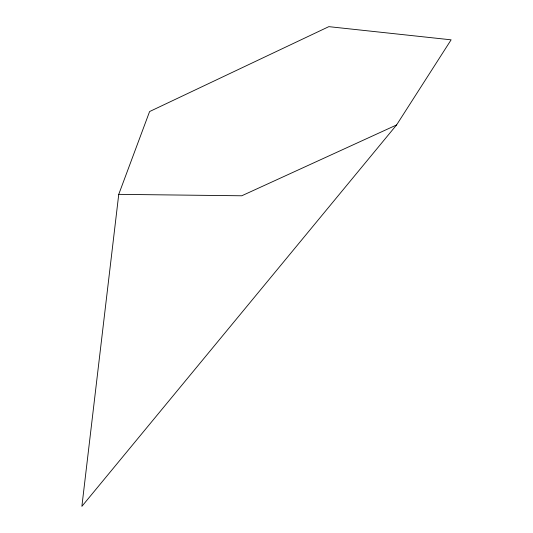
<?xml version="1.0" encoding="UTF-8"?>
<svg xmlns="http://www.w3.org/2000/svg" width="533" height="533" viewBox="0 0 533 533"><rect width="100%" height="100%" fill="white"/><g stroke="black" fill="none" stroke-linecap="round" stroke-linejoin="round"><path stroke-width="0.8" d="M118.746 194.352L81.882 506.35L396.572 124.962L451.118 39.828L328.834 26.65L149.593 111.557L118.746 194.352L241.769 195.778L396.572 124.962"/></g></svg>
